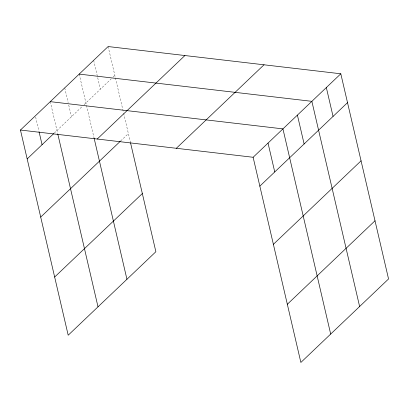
<?xml version="1.0" encoding="UTF-8"?>
<svg xmlns="http://www.w3.org/2000/svg" width="409" height="409" viewBox="0 0 409 409"><rect width="100%" height="100%" fill="white"/><g stroke="black" fill="none" stroke-linecap="round" stroke-linejoin="round"><path stroke-width="0.31" stroke-dasharray="2.04 1.53" d="M54.264 133.094L82.296 106.401M84.101 104.684L111.228 78.85M113.037 77.127L114.842 75.404M120.701 140.911L128.385 133.59M108.129 46.549L123.487 112.547M123.63 113.165L130.379 142.158M93.661 60.322L100.379 89.182M79.193 74.101L94.121 138.242M64.729 87.879L68.155 102.613M68.727 105.072L71.442 116.734M50.261 101.652L57.695 133.605M35.639 117.076L38.927 131.197"/><path stroke-width="0.61" d="M130.522 142.767L155.875 251.724L68.196 335.216L20.45 130.042L108.129 46.549L340.804 73.784L388.55 278.958L300.871 362.451L253.125 157.276L340.804 73.784M27.168 158.902L53.814 133.523M97.235 139.029L184.914 55.537M40.706 217.087L120.246 141.34M176.34 148.288L264.02 64.796M54.658 277.031L142.337 193.539M259.843 186.136L347.517 102.639M273.381 244.321L361.06 160.824M287.333 304.265L375.012 220.773M79.193 74.101L311.868 101.335L359.618 306.51M50.261 101.652L282.936 128.886L330.682 334.066M20.45 130.042L253.125 157.276M326.336 87.557L333.054 116.417M297.404 115.113L304.117 143.968M268.033 143.084L274.746 171.938M94.121 138.242L126.943 279.275M57.843 134.229L98.007 306.832M39.07 131.81L42.071 144.704"/></g></svg>
